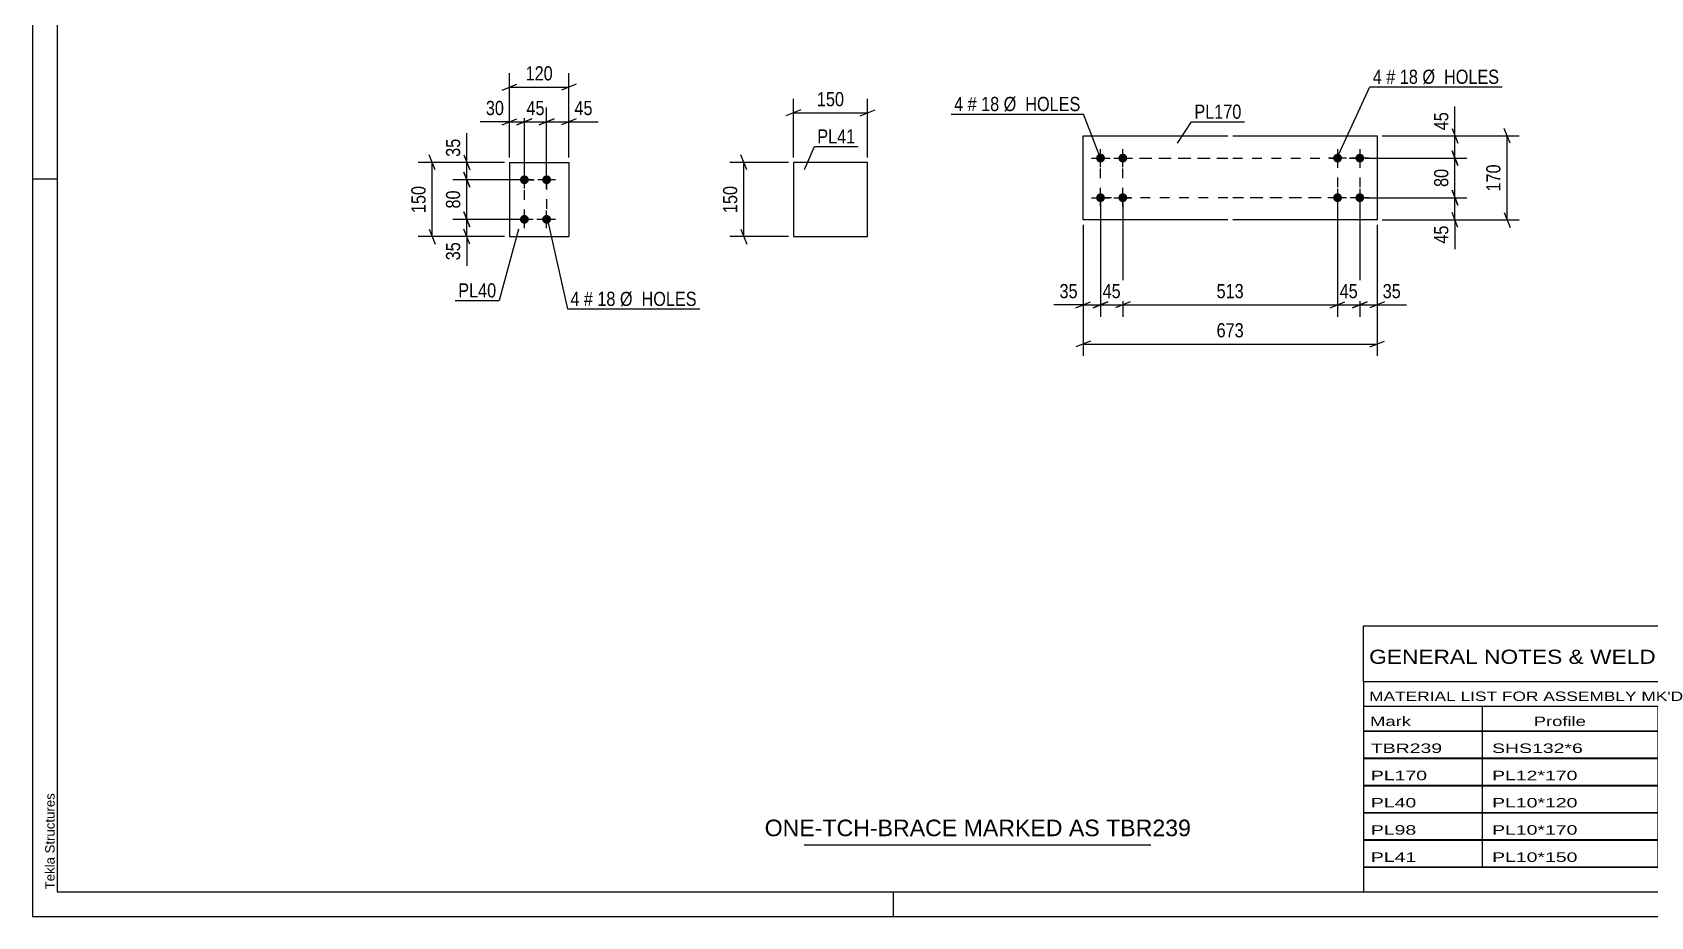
# Model space of a CAD drawing. Header units: millimetres. Extents: x 0 to 594, y 0 to 420.
# Drawn here: x 0 to 327, y 0 to 178.6 of the extents above; entities that cross this region are included whole.
import ezdxf

# ---------------------------------------------------------------- set-up
doc = ezdxf.new("R2010")
doc.units = ezdxf.units.MM
doc.linetypes.add('DXK_LINE_DOT2', pattern=[3.9198, 1.9599, -1.9599])
doc.styles.add('Arial', font='ARIAL.TTF', dxfattribs={"height": 0.2})
doc.styles.add('Arial Narrow', font='ARIALN.TTF', dxfattribs={"height": 0.2})

# ---------------------------------------------------------------- blocks, each defined once
blk = doc.blocks.new('Unknown-580874599-1129')
at = {"color": 5, "linetype": 'Continuous'}
for p, q in [((0, 420), (0, 0)), ((5, 415), (5, 5)), ((5, 149), (0, 149)), ((5, 5), (589, 5)), ((174, 0), (174, 5)), ((0, 0), (594, 0))]:
    blk.add_line(p, q, dxfattribs=at)
at = {"color": 174, "linetype": 'Continuous', "style": 'Arial'}
blk.add_text('Tekla Structures', height=1.9102, rotation=90, dxfattribs=at).set_placement((4.5, 5.5))
blk = doc.blocks.new('Part-580874599-3667 - 3666')
at = {"color": 2, "linetype": 'Continuous'}
for p, q in [((212.37, 157.73), (241.57, 157.73)), ((212.37, 140.73), (212.37, 157.73)), ((242.57, 157.73), (271.77, 157.73)), ((271.77, 157.73), (271.77, 140.73)), ((241.57, 140.73), (212.37, 140.73)), ((271.77, 140.73), (242.57, 140.73))]:
    blk.add_line(p, q, dxfattribs=at)
blk = doc.blocks.new('Bolt-580874599-3668 - 3666')
at = {"linetype": 'Continuous'}
for points in [[(263.77, 152.33, -1), (263.77, 154.13, -1)], [(268.27, 152.33, -1), (268.27, 154.13, -1)], [(263.77, 144.33, -1), (263.77, 146.13, -1)], [(268.27, 144.33, -1), (268.27, 146.13, -1)]]:
    blk.add_hatch(color=1, dxfattribs=at).paths.add_polyline_path(points)
at = {"color": 1, "linetype": 'Continuous'}
for p, q in [((263.77, 155.03), (263.77, 151.43)), ((268.27, 155.03), (268.27, 151.43)), ((265.57, 153.23), (261.97, 153.23)), ((270.07, 153.23), (266.47, 153.23)), ((265.57, 145.23), (261.97, 145.23)), ((263.77, 147.03), (263.77, 143.43)), ((270.07, 145.23), (266.47, 145.23)), ((268.27, 147.03), (268.27, 143.43))]:
    blk.add_line(p, q, dxfattribs=at)
blk = doc.blocks.new('Bolt-580874599-3669 - 3666')
at = {"linetype": 'Continuous'}
for points in [[(215.87, 154.13, -1), (215.87, 152.33, -1)], [(220.37, 154.13, -1), (220.37, 152.33, -1)], [(215.87, 146.13, -1), (215.87, 144.33, -1)], [(220.37, 146.13, -1), (220.37, 144.33, -1)]]:
    blk.add_hatch(color=1, dxfattribs=at).paths.add_polyline_path(points)
at = {"color": 1, "linetype": 'Continuous'}
for p, q in [((215.87, 151.43), (215.87, 155.03)), ((220.37, 151.43), (220.37, 155.03)), ((214.07, 153.23), (217.67, 153.23)), ((218.57, 153.23), (222.17, 153.23)), ((214.07, 145.23), (217.67, 145.23)), ((215.87, 143.43), (215.87, 147.03)), ((218.57, 145.23), (222.17, 145.23)), ((220.37, 143.43), (220.37, 147.03))]:
    blk.add_line(p, q, dxfattribs=at)
blk = doc.blocks.new('Part-580874599-1555 - 1539')
at = {"color": 2, "linetype": 'Continuous'}
for p, q in [((96.43, 152.36), (96.43, 137.36)), ((96.43, 152.36), (108.43, 152.36)), ((108.43, 152.36), (108.43, 137.36)), ((96.43, 137.36), (108.43, 137.36))]:
    blk.add_line(p, q, dxfattribs=at)
blk = doc.blocks.new('Bolt-580874599-1560 - 1539')
at = {"linetype": 'Continuous'}
for points in [[(99.43, 147.96, -1), (99.43, 149.76, -1)], [(103.93, 147.96, -1), (103.93, 149.76, -1)], [(99.43, 139.96, -1), (99.43, 141.76, -1)], [(103.93, 139.96, -1), (103.93, 141.76, -1)]]:
    blk.add_hatch(color=1, dxfattribs=at).paths.add_polyline_path(points)
at = {"color": 1, "linetype": 'Continuous'}
for p, q in [((99.43, 147.06), (99.43, 150.66)), ((103.93, 147.06), (103.93, 150.66)), ((101.23, 148.86), (97.63, 148.86)), ((105.73, 148.86), (102.13, 148.86)), ((101.23, 140.86), (97.63, 140.86)), ((99.43, 139.06), (99.43, 142.66)), ((105.73, 140.86), (102.13, 140.86)), ((103.93, 139.06), (103.93, 142.66))]:
    blk.add_line(p, q, dxfattribs=at)
blk = doc.blocks.new('Part-580874599-1515 - 1499')
at = {"color": 2, "linetype": 'Continuous'}
for p, q in [((168.79, 152.36), (153.79, 152.36)), ((153.79, 152.36), (153.79, 137.36)), ((168.79, 137.36), (168.79, 152.36)), ((153.79, 137.36), (168.79, 137.36))]:
    blk.add_line(p, q, dxfattribs=at)
blk = doc.blocks.new('Rectangle-580874599-3875 - 3666')
at = {"color": 1, "linetype": 'DXK_LINE_DOT2'}
for p, q in [((215.87, 153.23), (241.57, 153.23)), ((215.87, 145.23), (215.87, 153.23)), ((242.57, 153.23), (268.27, 153.23)), ((268.27, 153.23), (268.27, 145.23)), ((241.57, 145.23), (215.87, 145.23)), ((268.27, 145.23), (242.57, 145.23))]:
    blk.add_line(p, q, dxfattribs=at)
blk = doc.blocks.new('Rectangle-580874599-1669 - 1539')
at = {"color": 1, "linetype": 'DXK_LINE_DOT2'}
blk.add_lwpolyline([(99.43, 148.86), (103.93, 148.86), (103.93, 140.86), (99.43, 140.86), (99.43, 148.86)], close=True, dxfattribs=at)
blk = doc.blocks.new('Rectangle-580874599-3885 - 3666')
at = {"color": 1, "linetype": 'DXK_LINE_DOT2'}
for p, q in [((220.37, 153.23), (241.57, 153.23)), ((220.37, 145.23), (220.37, 153.23)), ((242.57, 153.23), (263.77, 153.23)), ((263.77, 153.23), (263.77, 145.23)), ((241.57, 145.23), (220.37, 145.23)), ((263.77, 145.23), (242.57, 145.23))]:
    blk.add_line(p, q, dxfattribs=at)
blk = doc.blocks.new('StraightDimension-580874599-3854 - 3666')
at = {"color": 7, "linetype": 'Continuous'}
for p, q in [((286.9, 154.73), (288.1, 151.73)), ((269.27, 153.23), (289.9, 153.23)), ((287.5, 145.23), (287.5, 153.23)), ((269.27, 145.23), (289.9, 145.23)), ((288.1, 143.73), (286.9, 146.73))]:
    blk.add_line(p, q, dxfattribs=at)
at = {"color": 0}
blk.add_wipeout([(286.75, 151.65), (282.55, 151.65), (282.55, 146.8), (286.75, 146.8)], dxfattribs=at)
at = {"color": 3, "style": 'Arial Narrow'}
blk.add_text('80', height=2.863, rotation=90.0002, dxfattribs=at).set_placement((286.15, 147.4))
blk = doc.blocks.new('StraightDimension-580874599-3674 - 3666')
at = {"color": 7, "linetype": 'Continuous'}
for p, q in [((268.27, 144.23), (268.27, 121.18)), ((271.77, 139.73), (271.77, 121.18)), ((266.77, 122.98), (269.77, 124.18)), ((268.27, 123.58), (271.77, 123.58)), ((273.27, 124.18), (270.27, 122.98))]:
    blk.add_line(p, q, dxfattribs=at)
at = {"color": 0}
blk.add_wipeout([(277.15, 124.33), (277.15, 128.53), (272.29, 128.53), (272.29, 124.33)], dxfattribs=at)
at = {"color": 7, "linetype": 'Continuous'}
blk.add_line((271.77, 123.58), (277.67, 123.58), dxfattribs=at)
blk.add_line((271.77, 123.58), (277.67, 123.58), dxfattribs=at)
at = {"color": 3, "style": 'Arial Narrow'}
blk.add_text('35', height=2.863, dxfattribs=at).set_placement((272.89, 124.93))
blk = doc.blocks.new('StraightDimension-580874599-3675 - 3666')
at = {"color": 7, "linetype": 'Continuous'}
for p, q in [((263.77, 144.23), (263.77, 121.18)), ((268.27, 144.23), (268.27, 121.18)), ((262.27, 122.98), (265.27, 124.18)), ((263.77, 123.58), (268.27, 123.58)), ((269.77, 124.18), (266.77, 122.98))]:
    blk.add_line(p, q, dxfattribs=at)
at = {"color": 0}
blk.add_wipeout([(268.44, 124.33), (268.44, 128.53), (263.59, 128.53), (263.59, 124.33)], dxfattribs=at)
at = {"color": 3, "style": 'Arial Narrow'}
blk.add_text('45', height=2.863, dxfattribs=at).set_placement((264.19, 124.93))
blk = doc.blocks.new('StraightDimension-580874599-3676 - 3666')
at = {"color": 7, "linetype": 'Continuous'}
for p, q in [((220.37, 144.23), (220.37, 121.18)), ((263.77, 144.23), (263.77, 121.18)), ((221.87, 124.18), (218.87, 122.98)), ((220.37, 123.58), (263.77, 123.58)), ((262.27, 122.98), (265.27, 124.18))]:
    blk.add_line(p, q, dxfattribs=at)
at = {"color": 0}
blk.add_wipeout([(245.41, 124.33), (245.41, 128.53), (238.72, 128.53), (238.72, 124.33)], dxfattribs=at)
at = {"color": 3, "style": 'Arial Narrow'}
blk.add_text('513', height=2.863, dxfattribs=at).set_placement((239.32, 124.93))
blk = doc.blocks.new('StraightDimension-580874599-3677 - 3666')
at = {"color": 7, "linetype": 'Continuous'}
for p, q in [((215.87, 144.23), (215.87, 121.18)), ((220.37, 144.23), (220.37, 121.18)), ((214.37, 122.98), (217.37, 124.18)), ((215.87, 123.58), (220.37, 123.58)), ((221.87, 124.18), (218.87, 122.98))]:
    blk.add_line(p, q, dxfattribs=at)
at = {"color": 0}
blk.add_wipeout([(220.54, 124.33), (220.54, 128.53), (215.69, 128.53), (215.69, 124.33)], dxfattribs=at)
at = {"color": 3, "style": 'Arial Narrow'}
blk.add_text('45', height=2.863, dxfattribs=at).set_placement((216.29, 124.93))
blk = doc.blocks.new('StraightDimension-580874599-3678 - 3666')
at = {"color": 7, "linetype": 'Continuous'}
for p, q in [((215.87, 144.23), (215.87, 121.18)), ((212.37, 139.73), (212.37, 121.18)), ((210.87, 122.98), (213.87, 124.18)), ((212.37, 123.58), (215.87, 123.58)), ((217.37, 124.18), (214.37, 122.98))]:
    blk.add_line(p, q, dxfattribs=at)
at = {"color": 0}
blk.add_wipeout([(211.84, 124.33), (211.84, 128.53), (206.98, 128.53), (206.98, 124.33)], dxfattribs=at)
at = {"color": 7, "linetype": 'Continuous'}
blk.add_line((212.37, 123.58), (206.46, 123.58), dxfattribs=at)
blk.add_line((212.37, 123.58), (206.46, 123.58), dxfattribs=at)
at = {"color": 3, "style": 'Arial Narrow'}
blk.add_text('35', height=2.863, dxfattribs=at).set_placement((207.58, 124.93))
blk = doc.blocks.new('StraightDimension-580874599-3694 - 3666')
at = {"color": 7, "linetype": 'Continuous'}
for p, q in [((212.37, 139.73), (212.37, 113.27)), ((271.77, 139.73), (271.77, 113.27)), ((213.87, 116.27), (210.87, 115.07)), ((212.37, 115.67), (271.77, 115.67)), ((270.27, 115.07), (273.27, 116.27))]:
    blk.add_line(p, q, dxfattribs=at)
at = {"color": 0}
blk.add_wipeout([(245.41, 116.42), (245.41, 120.62), (238.72, 120.62), (238.72, 116.42)], dxfattribs=at)
at = {"color": 3, "style": 'Arial Narrow'}
blk.add_text('673', height=2.863, dxfattribs=at).set_placement((239.32, 117.02))
blk = doc.blocks.new('StraightDimension-580874599-3714 - 3666')
at = {"color": 7, "linetype": 'Continuous'}
for p, q in [((272.77, 157.73), (300.44, 157.73)), ((298.64, 156.23), (297.44, 159.23)), ((298.04, 140.73), (298.04, 157.73)), ((272.77, 140.73), (300.44, 140.73)), ((297.44, 142.23), (298.64, 139.23))]:
    blk.add_line(p, q, dxfattribs=at)
at = {"color": 0}
blk.add_wipeout([(297.29, 152.57), (293.09, 152.57), (293.09, 145.88), (297.29, 145.88)], dxfattribs=at)
at = {"color": 3, "style": 'Arial Narrow'}
blk.add_text('170', height=2.863, rotation=90.0002, dxfattribs=at).set_placement((296.69, 146.48))
blk = doc.blocks.new('StraightDimension-580874599-3853 - 3666')
at = {"color": 7, "linetype": 'Continuous'}
for p, q in [((272.77, 157.73), (289.9, 157.73)), ((286.9, 159.23), (288.1, 156.23)), ((287.5, 153.23), (287.5, 157.73)), ((288.1, 151.73), (286.9, 154.73)), ((269.27, 153.23), (289.9, 153.23))]:
    blk.add_line(p, q, dxfattribs=at)
at = {"color": 0}
blk.add_wipeout([(286.75, 163.11), (282.55, 163.11), (282.55, 158.25), (286.75, 158.25)], dxfattribs=at)
at = {"color": 7, "linetype": 'Continuous'}
blk.add_line((287.5, 157.73), (287.5, 163.63), dxfattribs=at)
blk.add_line((287.5, 157.73), (287.5, 163.63), dxfattribs=at)
at = {"color": 3, "style": 'Arial Narrow'}
blk.add_text('45', height=2.863, rotation=90.0002, dxfattribs=at).set_placement((286.15, 158.85))
blk = doc.blocks.new('StraightDimension-580874599-3855 - 3666')
at = {"color": 7, "linetype": 'Continuous'}
for p, q in [((269.27, 145.23), (289.9, 145.23)), ((286.9, 146.73), (288.1, 143.73)), ((287.5, 140.73), (287.5, 145.23)), ((272.77, 140.73), (289.9, 140.73)), ((288.1, 139.23), (286.9, 142.23))]:
    blk.add_line(p, q, dxfattribs=at)
at = {"color": 0}
blk.add_wipeout([(286.75, 140.2), (282.55, 140.2), (282.55, 135.34), (286.75, 135.34)], dxfattribs=at)
at = {"color": 7, "linetype": 'Continuous'}
blk.add_line((287.5, 140.73), (287.5, 134.82), dxfattribs=at)
blk.add_line((287.5, 140.73), (287.5, 134.82), dxfattribs=at)
at = {"color": 3, "style": 'Arial Narrow'}
blk.add_text('45', height=2.863, rotation=90.0002, dxfattribs=at).set_placement((286.15, 135.94))
blk = doc.blocks.new('StraightDimension-580874599-1579 - 1539')
at = {"color": 7, "linetype": 'Continuous'}
for p, q in [((94.93, 159.97), (97.93, 161.17)), ((96.43, 153.36), (96.43, 163.42)), ((96.43, 160.57), (99.43, 160.57)), ((100.93, 161.17), (97.93, 159.97)), ((99.43, 149.86), (99.43, 163.42))]:
    blk.add_line(p, q, dxfattribs=at)
at = {"color": 0}
blk.add_wipeout([(95.9, 161.32), (95.9, 165.52), (91.05, 165.52), (91.05, 161.32)], dxfattribs=at)
at = {"color": 7, "linetype": 'Continuous'}
blk.add_line((96.43, 160.57), (90.52, 160.57), dxfattribs=at)
blk.add_line((96.43, 160.57), (90.52, 160.57), dxfattribs=at)
at = {"color": 3, "style": 'Arial Narrow'}
blk.add_text('30', height=2.863, dxfattribs=at).set_placement((91.65, 161.92))
blk = doc.blocks.new('StraightDimension-580874599-1656 - 1539')
at = {"color": 7, "linetype": 'Continuous'}
for p, q in [((87.2, 153.86), (88.4, 150.86)), ((95.43, 152.36), (84.95, 152.36)), ((87.8, 148.86), (87.8, 152.36)), ((98.43, 148.86), (84.95, 148.86)), ((88.4, 147.36), (87.2, 150.36))]:
    blk.add_line(p, q, dxfattribs=at)
at = {"color": 0}
blk.add_wipeout([(87.05, 157.75), (82.85, 157.75), (82.85, 152.89), (87.05, 152.89)], dxfattribs=at)
at = {"color": 7, "linetype": 'Continuous'}
blk.add_line((87.8, 152.36), (87.8, 158.27), dxfattribs=at)
blk.add_line((87.8, 152.36), (87.8, 158.27), dxfattribs=at)
at = {"color": 3, "style": 'Arial Narrow'}
blk.add_text('35', height=2.863, rotation=90.0002, dxfattribs=at).set_placement((86.45, 153.49))
blk = doc.blocks.new('StraightDimension-580874599-1592 - 1539')
at = {"color": 7, "linetype": 'Continuous'}
for p, q in [((97.93, 159.97), (100.93, 161.17)), ((99.43, 149.86), (99.43, 163.42)), ((99.43, 160.57), (103.93, 160.57)), ((105.43, 161.17), (102.43, 159.97)), ((103.93, 149.86), (103.93, 163.42))]:
    blk.add_line(p, q, dxfattribs=at)
at = {"color": 0}
blk.add_wipeout([(104.1, 161.32), (104.1, 165.52), (99.25, 165.52), (99.25, 161.32)], dxfattribs=at)
at = {"color": 3, "style": 'Arial Narrow'}
blk.add_text('45', height=2.863, dxfattribs=at).set_placement((99.85, 161.92))
blk = doc.blocks.new('StraightDimension-580874599-1562 - 1539')
at = {"color": 7, "linetype": 'Continuous'}
for p, q in [((96.43, 153.36), (96.43, 170.42)), ((108.43, 153.36), (108.43, 170.42)), ((94.93, 166.97), (97.93, 168.17)), ((96.43, 167.57), (108.43, 167.57)), ((109.93, 168.17), (106.93, 166.97))]:
    blk.add_line(p, q, dxfattribs=at)
at = {"color": 0}
blk.add_wipeout([(105.77, 168.32), (105.77, 172.52), (99.08, 172.52), (99.08, 168.32)], dxfattribs=at)
at = {"color": 3, "style": 'Arial Narrow'}
blk.add_text('120', height=2.863, dxfattribs=at).set_placement((99.68, 168.92))
blk = doc.blocks.new('StraightDimension-580874599-1602 - 1539')
at = {"color": 7, "linetype": 'Continuous'}
for p, q in [((102.43, 159.97), (105.43, 161.17)), ((103.93, 149.86), (103.93, 163.42)), ((103.93, 160.57), (108.43, 160.57)), ((109.93, 161.17), (106.93, 159.97)), ((108.43, 153.36), (108.43, 163.42))]:
    blk.add_line(p, q, dxfattribs=at)
at = {"color": 0}
blk.add_wipeout([(113.81, 161.32), (113.81, 165.52), (108.95, 165.52), (108.95, 161.32)], dxfattribs=at)
at = {"color": 7, "linetype": 'Continuous'}
blk.add_line((108.43, 160.57), (114.33, 160.57), dxfattribs=at)
blk.add_line((108.43, 160.57), (114.33, 160.57), dxfattribs=at)
at = {"color": 3, "style": 'Arial Narrow'}
blk.add_text('45', height=2.863, dxfattribs=at).set_placement((109.55, 161.92))
blk = doc.blocks.new('StraightDimension-580874599-1616 - 1539')
at = {"color": 7, "linetype": 'Continuous'}
for p, q in [((81.4, 150.86), (80.2, 153.86)), ((95.43, 152.36), (77.95, 152.36)), ((80.8, 137.36), (80.8, 152.36)), ((95.43, 137.36), (77.95, 137.36)), ((80.2, 138.86), (81.4, 135.86))]:
    blk.add_line(p, q, dxfattribs=at)
at = {"color": 0}
blk.add_wipeout([(80.05, 148.21), (75.85, 148.21), (75.85, 141.52), (80.05, 141.52)], dxfattribs=at)
at = {"color": 3, "style": 'Arial Narrow'}
blk.add_text('150', height=2.863, rotation=90.0002, dxfattribs=at).set_placement((79.45, 142.12))
blk = doc.blocks.new('StraightDimension-580874599-1633 - 1539')
at = {"color": 7, "linetype": 'Continuous'}
for p, q in [((98.43, 140.86), (84.95, 140.86)), ((87.2, 142.36), (88.4, 139.36)), ((87.8, 137.36), (87.8, 140.86)), ((95.43, 137.36), (84.95, 137.36)), ((88.4, 135.86), (87.2, 138.86))]:
    blk.add_line(p, q, dxfattribs=at)
at = {"color": 0}
blk.add_wipeout([(87.05, 136.84), (82.85, 136.84), (82.85, 131.98), (87.05, 131.98)], dxfattribs=at)
at = {"color": 7, "linetype": 'Continuous'}
blk.add_line((87.8, 137.36), (87.8, 131.46), dxfattribs=at)
blk.add_line((87.8, 137.36), (87.8, 131.46), dxfattribs=at)
at = {"color": 3, "style": 'Arial Narrow'}
blk.add_text('35', height=2.863, rotation=90.0002, dxfattribs=at).set_placement((86.45, 132.58))
blk = doc.blocks.new('StraightDimension-580874599-1646 - 1539')
at = {"color": 7, "linetype": 'Continuous'}
for p, q in [((98.43, 148.86), (84.95, 148.86)), ((87.2, 150.36), (88.4, 147.36)), ((87.8, 140.86), (87.8, 148.86)), ((98.43, 140.86), (84.95, 140.86)), ((88.4, 139.36), (87.2, 142.36))]:
    blk.add_line(p, q, dxfattribs=at)
at = {"color": 0}
blk.add_wipeout([(87.05, 147.29), (82.85, 147.29), (82.85, 142.44), (87.05, 142.44)], dxfattribs=at)
at = {"color": 3, "style": 'Arial Narrow'}
blk.add_text('80', height=2.863, rotation=90.0002, dxfattribs=at).set_placement((86.45, 143.04))
blk = doc.blocks.new('StraightDimension-580874599-1517 - 1499')
at = {"color": 7, "linetype": 'Continuous'}
for p, q in [((144.39, 150.86), (143.19, 153.86)), ((152.79, 152.36), (140.94, 152.36)), ((143.79, 137.36), (143.79, 152.36)), ((152.79, 137.36), (140.94, 137.36)), ((143.19, 138.86), (144.39, 135.86))]:
    blk.add_line(p, q, dxfattribs=at)
at = {"color": 0}
blk.add_wipeout([(143.04, 148.21), (138.84, 148.21), (138.84, 141.52), (143.04, 141.52)], dxfattribs=at)
at = {"color": 3, "style": 'Arial Narrow'}
blk.add_text('150', height=2.863, rotation=90.0002, dxfattribs=at).set_placement((142.44, 142.12))
blk = doc.blocks.new('StraightDimension-580874599-1526 - 1499')
at = {"color": 7, "linetype": 'Continuous'}
for p, q in [((153.79, 153.36), (153.79, 165.21)), ((168.79, 153.36), (168.79, 165.21)), ((155.29, 162.96), (152.29, 161.76)), ((153.79, 162.36), (168.79, 162.36)), ((167.29, 161.76), (170.29, 162.96))]:
    blk.add_line(p, q, dxfattribs=at)
at = {"color": 0}
blk.add_wipeout([(164.64, 163.11), (164.64, 167.31), (157.95, 167.31), (157.95, 163.11)], dxfattribs=at)
at = {"color": 3, "style": 'Arial Narrow'}
blk.add_text('150', height=2.863, dxfattribs=at).set_placement((158.55, 163.71))
blk = doc.blocks.new('Unknown-580874599-4633')
at = {"color": 7, "linetype": 'Continuous'}
for p, q in [((269, 58.75), (429, 58.75)), ((269, 47.5), (269, 58.75)), ((429, 58.75), (429, 47.5)), ((269, 47.5), (429, 47.5)), ((269, 47.5), (269, 42.5)), ((429, 47.5), (429, 42.5)), ((269, 42.5), (429, 42.5)), ((269, 42.5), (269, 37.5)), ((293, 42.5), (293, 37.5)), ((328.5, 42.5), (328.5, 37.5)), ((354.5, 42.5), (354.5, 37.5)), ((367.5, 42.5), (367.5, 37.5)), ((385, 42.5), (385, 37.5)), ((407, 42.5), (407, 37.5)), ((429, 42.5), (429, 37.5)), ((269, 37.5), (429, 37.5)), ((269, 37.45), (269, 32.05)), ((269, 37.45), (429, 37.45)), ((293, 37.5), (293, 32)), ((328.5, 37.5), (328.5, 32)), ((354.5, 37.5), (354.5, 32)), ((367.5, 37.5), (367.5, 32)), ((385, 37.5), (385, 32)), ((407, 37.5), (407, 32)), ((429, 37.45), (429, 32.05)), ((269, 32.05), (429, 32.05)), ((269, 31.95), (269, 26.55)), ((269, 31.95), (429, 31.95)), ((293, 32), (293, 26.5)), ((328.5, 32), (328.5, 26.5)), ((354.5, 32), (354.5, 26.5)), ((367.5, 32), (367.5, 26.5)), ((385, 32), (385, 26.5)), ((407, 32), (407, 26.5)), ((429, 31.95), (429, 26.55)), ((269, 26.55), (429, 26.55)), ((269, 26.45), (269, 21.05)), ((269, 26.45), (429, 26.45)), ((293, 26.5), (293, 21)), ((328.5, 26.5), (328.5, 21)), ((354.5, 26.5), (354.5, 21)), ((367.5, 26.5), (367.5, 21)), ((385, 26.5), (385, 21)), ((407, 26.5), (407, 21)), ((429, 26.45), (429, 21.05)), ((269, 21.05), (429, 21.05)), ((269, 20.95), (269, 15.55)), ((269, 20.95), (429, 20.95)), ((293, 21), (293, 15.5)), ((328.5, 21), (328.5, 15.5)), ((354.5, 21), (354.5, 15.5)), ((367.5, 21), (367.5, 15.5)), ((385, 21), (385, 15.5)), ((407, 21), (407, 15.5)), ((429, 20.95), (429, 15.55)), ((269, 15.55), (429, 15.55)), ((269, 15.45), (269, 10.05)), ((269, 15.45), (429, 15.45)), ((293, 15.5), (293, 10)), ((328.5, 15.5), (328.5, 10)), ((354.5, 15.5), (354.5, 10)), ((367.5, 15.5), (367.5, 10)), ((385, 15.5), (385, 10)), ((407, 15.5), (407, 10)), ((429, 15.45), (429, 10.05)), ((269, 10.05), (429, 10.05)), ((269, 10), (429, 10)), ((269, 10), (269, 5)), ((385, 10), (385, 5)), ((407, 10), (407, 5)), ((429, 10), (429, 5)), ((269, 5), (429, 5))]:
    blk.add_line(p, q, dxfattribs=at)
at = {"color": 7, "style": 'Arial Narrow'}
for s, height, width, p in [('GENERAL NOTES & WELD DETAILS :', 2.8633, 1.4, (270.15, 51.06)), ('REFER TYP DRAWING TYP-01', 1.9089, 1.6, (353.7, 51.16)), ("MATERIAL LIST FOR ASSEMBLY MK'D", 1.9089, 1.6, (270.15, 43.56)), ('TBR239', 1.909, 1.794707, (361.59, 43.47)), ('1', 1.91, 1.794707, (391.08, 43.56)), ('No. Required', 1.9089, 1.6, (400.41, 43.56)), ('Mark', 1.909, 1.7, (270.34, 38.5)), ('Profile', 1.909, 1.7, (303.41, 38.5)), ('Material', 1.909, 1.7, (333.54, 38.56)), ('No.', 1.909, 1.7, (358.5, 38.56)), ('Length', 1.909, 1.7, (369, 38.56)), ('Area', 1.909, 1.7, (391.5, 38.56)), ('Weight', 1.909, 1.7, (411, 38.56))]:
    blk.add_text(s, height=height, dxfattribs=dict(at, width=width)).set_placement(p)
at = {"color": 7, "linetype": 'Continuous', "style": 'Arial Narrow'}
for s, height, width, p in [('TBR239', 1.909, 1.794707, (270.5, 33.06)), ('SHS132*6', 1.909, 1.794707, (295, 33.06)), ('E350', 1.909, 1.794707, (334.74, 33.06)), ('1', 1.91, 1.794707, (358.86, 33.06)), ('5675', 1.909, 1.794707, (371.58, 33.06)), ('3.0', 1.909, 1.794707, (395.32, 33.06)), ('134.3', 1.909, 1.794707, (411.96, 33.06)), ('PL170', 1.909, 1.794707, (270.5, 27.56)), ('PL12*170', 1.909, 1.794707, (295, 27.56)), ('E350', 1.909, 1.794707, (334.74, 27.56)), ('1', 1.91, 1.794707, (358.86, 27.56)), ('673', 1.909, 1.794707, (373.77, 27.56)), ('0.2', 1.909, 1.794707, (395.32, 27.56)), ('10.8', 1.909, 1.794707, (414.14, 27.56)), ('PL40', 1.909, 1.794707, (270.5, 22.06)), ('PL10*120', 1.909, 1.794707, (295, 22.06)), ('E350', 1.909, 1.794707, (334.74, 22.06)), ('4', 1.91, 1.794707, (358.86, 22.06)), ('150', 1.909, 1.794707, (373.77, 22.06)), ('0.0', 1.909, 1.794707, (395.32, 22.06)), ('5.7', 1.909, 1.794707, (416.33, 22.06)), ('PL98', 1.909, 1.794707, (270.5, 16.56)), ('PL10*170', 1.909, 1.794707, (295, 16.56)), ('E350', 1.909, 1.794707, (334.74, 16.56)), ('1', 1.91, 1.794707, (358.86, 16.56)), ('170', 1.909, 1.794707, (373.77, 16.56)), ('0.1', 1.909, 1.794707, (395.32, 16.56)), ('2.3', 1.909, 1.794707, (416.33, 16.56)), ('PL41', 1.909, 1.794707, (270.5, 11.06)), ('PL10*150', 1.909, 1.794707, (295, 11.06)), ('E350', 1.909, 1.794707, (334.74, 11.06)), ('1', 1.91, 1.794707, (358.86, 11.06)), ('150', 1.909, 1.794707, (373.77, 11.06)), ('0.1', 1.909, 1.794707, (395.32, 11.06)), ('1.8', 1.909, 1.794707, (416.33, 11.06)), ('Total', 1.909, 1.7, (371.33, 6.5)), ('3.5', 1.909, 1.794707, (394.83, 6.5)), ('154.8', 1.909, 1.794707, (411.96, 6.5))]:
    blk.add_text(s, height=height, dxfattribs=dict(at, width=width)).set_placement(p)
blk = doc.blocks.new('Unknown-580874599-4634')
at = {"color": 7, "linetype": 'Continuous'}
blk.add_line((156, 14.5), (226, 14.5), dxfattribs=at)
at = {"color": 7, "style": 'Arial'}
blk.add_text('ONE-TCH-BRACE MARKED AS TBR239', height=3.3428, dxfattribs=at).set_placement((147.99, 16.25))
blk = doc.blocks.new('Mark-580874599-3721 - 3666')
at = {"color": 0}
blk.add_wipeout([(188.11, 162.73), (188.11, 165.73), (186.28, 165.73), (186.28, 162.73)], dxfattribs=at)
blk.add_wipeout([(188.11, 162.73), (188.11, 165.73), (186.28, 165.73), (186.28, 162.73)], dxfattribs=at)
blk.add_wipeout([(190.84, 162.73), (190.84, 165.73), (189.01, 165.73), (189.01, 162.73)], dxfattribs=at)
blk.add_wipeout([(190.84, 162.73), (190.84, 165.73), (189.01, 165.73), (189.01, 162.73)], dxfattribs=at)
at = {"color": 3, "style": 'Arial Narrow'}
blk.add_text('4', height=2.86, dxfattribs=at).set_placement((186.28, 162.73))
at = {"color": 0}
blk.add_wipeout([(195.39, 162.73), (195.39, 165.73), (191.74, 165.73), (191.74, 162.73)], dxfattribs=at)
blk.add_wipeout([(195.39, 162.73), (195.39, 165.73), (191.74, 165.73), (191.74, 162.73)], dxfattribs=at)
at = {"color": 3, "style": 'Arial Narrow'}
blk.add_text('#', height=2.86, dxfattribs=at).set_placement((189.01, 162.73))
at = {"color": 0}
blk.add_wipeout([(211.82, 162.73), (211.82, 165.73), (196.29, 165.73), (196.29, 162.73)], dxfattribs=at)
blk.add_wipeout([(211.82, 162.73), (211.82, 165.73), (196.29, 165.73), (196.29, 162.73)], dxfattribs=at)
at = {"color": 7, "linetype": 'Continuous'}
for p in [(185.68, 162.13), (215.71, 153.52)]:
    blk.add_line(p, (212.42, 162.13), dxfattribs=at)
at = {"color": 3, "style": 'Arial Narrow'}
for s, p in [('18', (191.74, 162.73)), ('Ø  HOLES', (196.29, 162.73))]:
    blk.add_text(s, height=2.863, dxfattribs=at).set_placement(p)
blk = doc.blocks.new('Mark-580874599-3717 - 3666')
at = {"color": 0}
blk.add_wipeout([(244.34, 161.18), (244.34, 164.18), (234.84, 164.18), (234.84, 161.18)], dxfattribs=at)
blk.add_wipeout([(244.34, 161.18), (244.34, 164.18), (234.84, 164.18), (234.84, 161.18)], dxfattribs=at)
at = {"color": 30, "linetype": 'Continuous'}
for p, q in [((231.42, 156.25), (234.24, 160.58)), ((234.24, 160.58), (244.94, 160.58))]:
    blk.add_line(p, q, dxfattribs=at)
at = {"color": 3, "style": 'Arial Narrow'}
blk.add_text('PL170', height=2.863, dxfattribs=at).set_placement((234.84, 161.18))
blk = doc.blocks.new('Mark-580874599-3720 - 3666')
at = {"color": 0}
blk.add_wipeout([(272.72, 168.23), (272.72, 171.23), (270.89, 171.23), (270.89, 168.23)], dxfattribs=at)
blk.add_wipeout([(272.72, 168.23), (272.72, 171.23), (270.89, 171.23), (270.89, 168.23)], dxfattribs=at)
at = {"color": 7, "linetype": 'Continuous'}
blk.add_line((263.55, 153.01), (270.29, 167.63), dxfattribs=at)
at = {"color": 0}
blk.add_wipeout([(275.45, 168.23), (275.45, 171.23), (273.62, 171.23), (273.62, 168.23)], dxfattribs=at)
blk.add_wipeout([(275.45, 168.23), (275.45, 171.23), (273.62, 171.23), (273.62, 168.23)], dxfattribs=at)
at = {"color": 3, "style": 'Arial Narrow'}
blk.add_text('4', height=2.86, dxfattribs=at).set_placement((270.89, 168.23))
at = {"color": 0}
blk.add_wipeout([(280.01, 168.23), (280.01, 171.23), (276.35, 171.23), (276.35, 168.23)], dxfattribs=at)
blk.add_wipeout([(280.01, 168.23), (280.01, 171.23), (276.35, 171.23), (276.35, 168.23)], dxfattribs=at)
at = {"color": 3, "style": 'Arial Narrow'}
blk.add_text('#', height=2.86, dxfattribs=at).set_placement((273.62, 168.23))
at = {"color": 0}
blk.add_wipeout([(296.43, 168.23), (296.43, 171.23), (280.91, 171.23), (280.91, 168.23)], dxfattribs=at)
blk.add_wipeout([(296.43, 168.23), (296.43, 171.23), (280.91, 171.23), (280.91, 168.23)], dxfattribs=at)
at = {"color": 7, "linetype": 'Continuous'}
blk.add_line((270.29, 167.63), (297.03, 167.63), dxfattribs=at)
at = {"color": 3, "style": 'Arial Narrow'}
for s, p in [('18', (276.35, 168.23)), ('Ø  HOLES', (280.91, 168.23))]:
    blk.add_text(s, height=2.863, dxfattribs=at).set_placement(p)
blk = doc.blocks.new('Mark-580874599-1551 - 1539')
at = {"color": 0}
blk.add_wipeout([(93.75, 125.07), (93.75, 128.07), (86.07, 128.07), (86.07, 125.07)], dxfattribs=at)
blk.add_wipeout([(93.75, 125.07), (93.75, 128.07), (86.07, 128.07), (86.07, 125.07)], dxfattribs=at)
at = {"color": 30, "linetype": 'Continuous'}
for p in [(98.27, 138.87), (85.47, 124.47)]:
    blk.add_line(p, (94.35, 124.47), dxfattribs=at)
at = {"color": 3, "style": 'Arial Narrow'}
blk.add_text('PL40', height=2.863, dxfattribs=at).set_placement((86.07, 125.07))
blk = doc.blocks.new('Mark-580874599-1556 - 1539')
at = {"color": 0}
blk.add_wipeout([(110.55, 123.36), (110.55, 126.36), (108.73, 126.36), (108.73, 123.36)], dxfattribs=at)
blk.add_wipeout([(110.55, 123.36), (110.55, 126.36), (108.73, 126.36), (108.73, 123.36)], dxfattribs=at)
at = {"color": 7, "linetype": 'Continuous'}
blk.add_line((104.05, 141.01), (108.13, 122.76), dxfattribs=at)
at = {"color": 0}
blk.add_wipeout([(113.28, 123.36), (113.28, 126.36), (111.45, 126.36), (111.45, 123.36)], dxfattribs=at)
blk.add_wipeout([(113.28, 123.36), (113.28, 126.36), (111.45, 126.36), (111.45, 123.36)], dxfattribs=at)
at = {"color": 3, "style": 'Arial Narrow'}
blk.add_text('4', height=2.86, dxfattribs=at).set_placement((108.73, 123.36))
at = {"color": 0}
blk.add_wipeout([(117.84, 123.36), (117.84, 126.36), (114.18, 126.36), (114.18, 123.36)], dxfattribs=at)
blk.add_wipeout([(117.84, 123.36), (117.84, 126.36), (114.18, 126.36), (114.18, 123.36)], dxfattribs=at)
at = {"color": 3, "style": 'Arial Narrow'}
blk.add_text('#', height=2.86, dxfattribs=at).set_placement((111.45, 123.36))
at = {"color": 0}
blk.add_wipeout([(134.27, 123.36), (134.27, 126.36), (118.74, 126.36), (118.74, 123.36)], dxfattribs=at)
blk.add_wipeout([(134.27, 123.36), (134.27, 126.36), (118.74, 126.36), (118.74, 123.36)], dxfattribs=at)
at = {"color": 7, "linetype": 'Continuous'}
blk.add_line((108.13, 122.76), (134.87, 122.76), dxfattribs=at)
at = {"color": 3, "style": 'Arial Narrow'}
for s, p in [('18', (114.18, 123.36)), ('Ø  HOLES', (118.74, 123.36))]:
    blk.add_text(s, height=2.863, dxfattribs=at).set_placement(p)
blk = doc.blocks.new('Mark-580874599-1511 - 1499')
at = {"color": 0}
blk.add_wipeout([(166.3, 156.18), (166.3, 159.18), (158.63, 159.18), (158.63, 156.18)], dxfattribs=at)
blk.add_wipeout([(166.3, 156.18), (166.3, 159.18), (158.63, 159.18), (158.63, 156.18)], dxfattribs=at)
at = {"color": 30, "linetype": 'Continuous'}
for p, q in [((156.06, 150.9), (158.03, 155.58)), ((158.03, 155.58), (166.9, 155.58))]:
    blk.add_line(p, q, dxfattribs=at)
at = {"color": 3, "style": 'Arial Narrow'}
blk.add_text('PL41', height=2.863, dxfattribs=at).set_placement((158.63, 156.18))

msp = doc.modelspace()

# ---------------------------------------------------------------- block references
for name in ['Unknown-580874599-1129', 'Part-580874599-3667 - 3666', 'Bolt-580874599-3669 - 3666', 'Bolt-580874599-3668 - 3666', 'Part-580874599-1555 - 1539', 'Bolt-580874599-1560 - 1539', 'Part-580874599-1515 - 1499', 'Rectangle-580874599-3875 - 3666', 'Rectangle-580874599-3885 - 3666', 'Rectangle-580874599-1669 - 1539', 'Unknown-580874599-4633', 'Unknown-580874599-4634']:
    msp.add_blockref(name, (0, 0))

# ---------------------------------------------------------------- next in the draw order: block references
for name in ['StraightDimension-580874599-1579 - 1539', 'Mark-580874599-3721 - 3666', 'Mark-580874599-3717 - 3666', 'StraightDimension-580874599-1517 - 1499', 'StraightDimension-580874599-3854 - 3666', 'Mark-580874599-1556 - 1539']:
    msp.add_blockref(name, (0, 0))

# ---------------------------------------------------------------- next in the draw order: block references
for name in ['StraightDimension-580874599-1526 - 1499', 'StraightDimension-580874599-1656 - 1539', 'StraightDimension-580874599-3674 - 3666']:
    msp.add_blockref(name, (0, 0))

# ---------------------------------------------------------------- next in the draw order: block references
for name in ['StraightDimension-580874599-1592 - 1539', 'Mark-580874599-1511 - 1499', 'StraightDimension-580874599-3675 - 3666']:
    msp.add_blockref(name, (0, 0))

# ---------------------------------------------------------------- next in the draw order: block references
for name in ['StraightDimension-580874599-1562 - 1539', 'StraightDimension-580874599-3676 - 3666']:
    msp.add_blockref(name, (0, 0))

# ---------------------------------------------------------------- next in the draw order: block references
for name in ['StraightDimension-580874599-1602 - 1539', 'StraightDimension-580874599-1616 - 1539', 'StraightDimension-580874599-3677 - 3666']:
    msp.add_blockref(name, (0, 0))

# ---------------------------------------------------------------- next in the draw order: block references
for name in ['StraightDimension-580874599-3678 - 3666', 'StraightDimension-580874599-1633 - 1539']:
    msp.add_blockref(name, (0, 0))

# ---------------------------------------------------------------- next in the draw order: block references
for name in ['StraightDimension-580874599-1646 - 1539', 'StraightDimension-580874599-3694 - 3666']:
    msp.add_blockref(name, (0, 0))

# ---------------------------------------------------------------- next in the draw order: block references
for name in ['StraightDimension-580874599-3714 - 3666', 'Mark-580874599-1551 - 1539']:
    msp.add_blockref(name, (0, 0))

# ---------------------------------------------------------------- next in the draw order: block references
for name in ['StraightDimension-580874599-3853 - 3666', 'StraightDimension-580874599-3855 - 3666']:
    msp.add_blockref(name, (0, 0))

# ---------------------------------------------------------------- next in the draw order: block references
msp.add_blockref('Mark-580874599-3720 - 3666', (0, 0))

doc.saveas('drawing.dxf')
